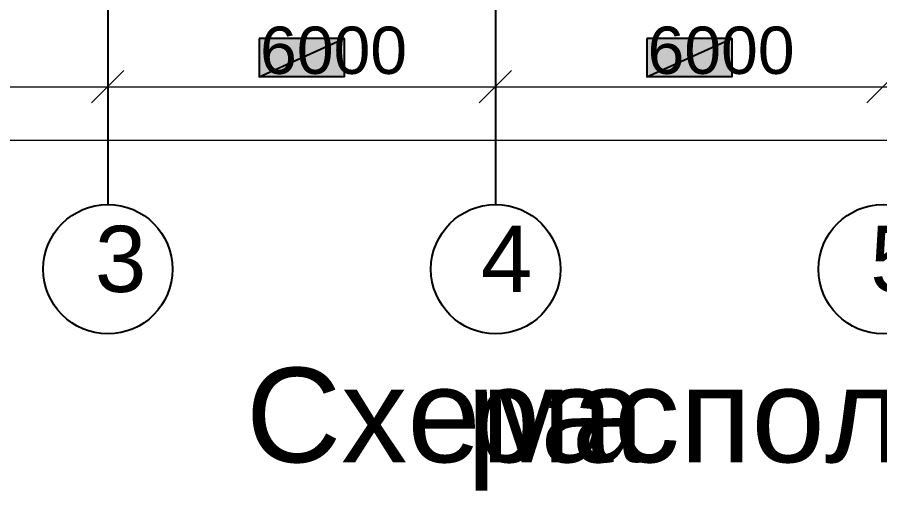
# Model space of a CAD drawing. Extents: x 8 to 21351, y 0 to 420.
# Drawn here: x 15655.6 to 15722.3, y 269 to 305.7 of the extents above; entities that cross this region are included whole.
import ezdxf

# ---------------------------------------------------------------- set-up
doc = ezdxf.new("R2010")
doc.units = 0
doc.styles.add('TEYPDFCAD_TEXT', font='arial.ttf')

msp = doc.modelspace()

# ---------------------------------------------------------------- hatches: boundary and pattern name
at = {"true_color": 0xffffff}
h = msp.add_hatch(color=0, dxfattribs=at)
h.paths.add_polyline_path([(15674.306, 304.059), (15674.306, 301.075), (15680.867, 304.059)])
h.paths.add_polyline_path([(15674.306, 301.075), (15680.867, 304.059), (15680.867, 301.075)])
h = msp.add_hatch(color=0, dxfattribs=at)
h.paths.add_polyline_path([(15704.299, 304.059), (15704.299, 301.075), (15710.882, 304.059)])
h.paths.add_polyline_path([(15704.299, 301.075), (15710.882, 304.059), (15710.882, 301.075)])

# ---------------------------------------------------------------- linework, layer by layer
at = {"color": 7, "lineweight": 25}
for p, q in [((15662.579, 309.562), (15662.579, 296.164)), ((15692.594, 309.562), (15692.594, 296.164)), ((15662.579, 296.164), (15662.579, 291.169)), ((15692.594, 296.164), (15692.594, 291.169))]:
    msp.add_line(p, q, dxfattribs=at)
at = {"color": 7, "lineweight": 5}
for p, q in [((15662.579, 300.948), (15662.579, 302.324)), ((15662.579, 300.948), (15662.579, 302.324)), ((15692.594, 300.948), (15692.594, 302.324)), ((15692.594, 300.948), (15692.594, 302.324)), ((15661.33, 299.064), (15663.828, 301.562)), ((15663.828, 301.562), (15661.33, 299.064)), ((15691.324, 299.064), (15693.842, 301.562)), ((15693.842, 301.562), (15691.324, 299.064)), ((15721.338, 299.064), (15723.836, 301.562)), ((15723.836, 301.562), (15721.338, 299.064)), ((15630.575, 300.313), (15664.59, 300.313)), ((15660.59, 300.313), (15694.583, 300.313)), ((15690.583, 300.313), (15724.576, 300.313)), ((15720.576, 300.313), (15754.591, 300.313)), ((15934.571, 296.143), (15600.582, 296.143))]:
    msp.add_line(p, q, dxfattribs=at)
at = {"color": 0, "true_color": 0xffffff}
for points in [[(15674.306, 304.059), (15674.306, 301.075), (15680.867, 304.059)], [(15674.306, 301.075), (15680.867, 304.059), (15680.867, 301.075)], [(15704.299, 304.059), (15704.299, 301.075), (15710.882, 304.059)], [(15704.299, 301.075), (15710.882, 304.059), (15710.882, 301.075)]]:
    msp.add_lwpolyline(points, close=True, dxfattribs=at)
at = {"color": 7, "lineweight": 25}
for centre in [(15662.59, 286.184), (15692.604, 286.184), (15722.597, 286.184)]:
    msp.add_circle(centre, 5.006, dxfattribs=at)

# ---------------------------------------------------------------- texts
at = {"color": 7, "style": 'TEYPDFCAD_TEXT'}
for s, height, p in [('6000', 3.6618, (15674.369, 301.308)), ('6000', 3.6618, (15704.362, 301.308)), ('3', 5.126, (15661.584, 284.416)), ('4', 5.126, (15691.451, 284.416)), ('5', 5.126, (15721.592, 284.416)), ('Схема', 7.3201, (15673.268, 271.23)), ('расположения', 7.32014, (15690.375, 271.23))]:
    msp.add_text(s, height=height, dxfattribs=at).set_placement(p)

doc.saveas('drawing.dxf')
